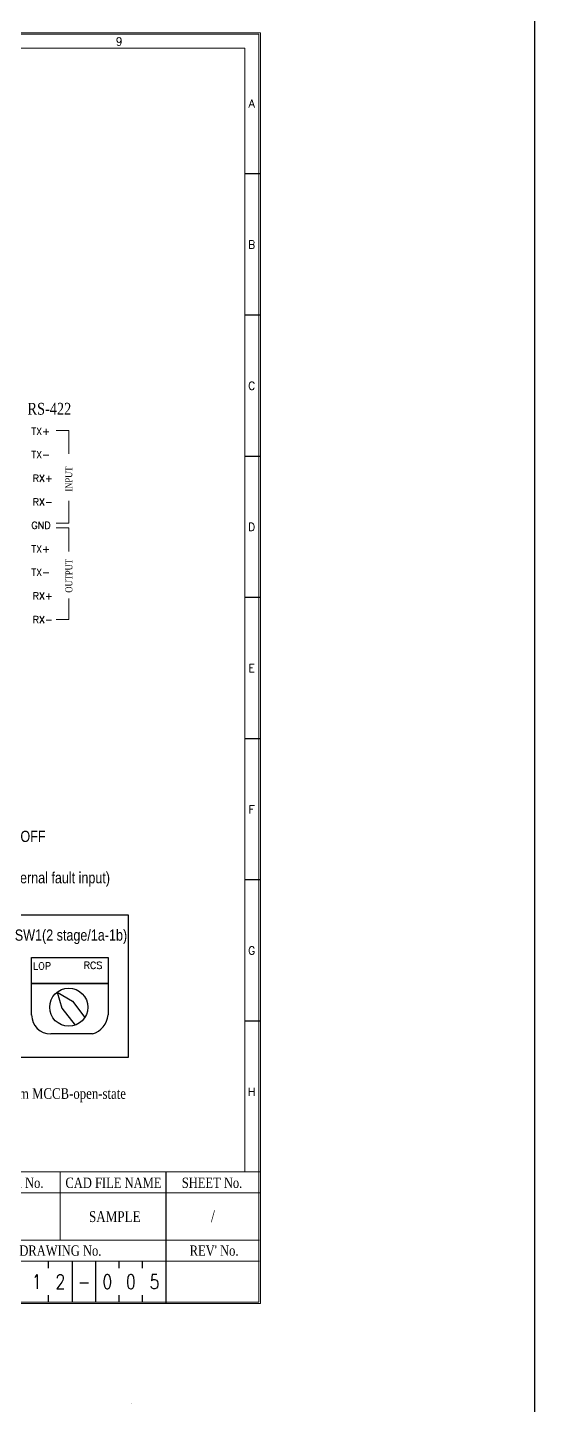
# Model space of a CAD drawing. Header units: millimetres. Extents: x 107 to 2900, y 85 to 3996.
# Drawn here: x 2668 to 2900, y 1311 to 1944 of the extents above; entities that cross this region are included whole.
import ezdxf
from ezdxf.enums import TextEntityAlignment as Align

# ---------------------------------------------------------------- set-up
doc = ezdxf.new("R2010")
doc.units = ezdxf.units.MM
for name, color, linetype in [('20', 2, 'Continuous'), ('30', 3, 'Continuous'), ('40', 4, 'Continuous'), ('70', 7, 'Continuous')]:
    doc.layers.add(name, color=color, linetype=linetype)
doc.styles.add('SD', font='ROMAND.shx', dxfattribs={"width": 0.8})
doc.styles.add('SIMPLEX', font='SIMPLEX')
doc.styles.add('SS', font='batang.ttc', dxfattribs={"width": 0.8})
doc.styles.add('STYLE2', font='romant.shx')
doc.styles.add('굴림체', font='arial.ttf')

msp = doc.modelspace()

# ---------------------------------------------------------------- linework, layer by layer
for p, q in [((2669.864, 1504.777), (2704.991, 1504.777)), ((2669.864, 1490.309), (2669.864, 1504.777)), ((2681.566, 1500.824), (2683.703, 1493.496)), ((2681.566, 1500.824), (2688.552, 1496.692)), ((2704.991, 1504.777), (2704.991, 1490.372)), ((2683.703, 1493.496), (2689.782, 1485.668)), ((2688.552, 1496.692), (2694.317, 1489.268)), ((2697.779, 1481.635), (2678.613, 1481.635))]:
    msp.add_line(p, q)
for points in [[(1879.826, 3363.289), (2900.497, 3363.289), (2900.497, 85.223), (1879.826, 85.223)], [(2669.864, 1516.713), (2704.991, 1516.713), (2704.991, 1504.777), (2669.864, 1504.777)]]:
    msp.add_lwpolyline(points, close=True)
at = {"color": 3}
msp.add_lwpolyline([(2490.18, 1536.344), (2714.194, 1536.344), (2714.194, 1470.911), (2490.18, 1470.911)], close=True, dxfattribs=at)
msp.add_circle((2686.924, 1493.924), 8.737)
for centre, radius, start, end in [((2678.613, 1490.372), 8.737, 180, 270), ((2694.726, 1491.5), 10.327, 287.196567, 353.724242)]:
    msp.add_arc(centre, radius, start, end)
at = {"layer": '20', "color": 0, "lineweight": 13}
msp.add_lwpolyline([(1961.132, 1418.387), (1961.132, 1933.979), (2767.676, 1933.979), (2767.676, 1418.387)], dxfattribs=at)
at = {"layer": '30', "color": 0}
for p, q in [((2774.804, 1876.307), (2767.676, 1876.307)), ((2774.804, 1811.507), (2767.676, 1811.507)), ((2774.804, 1746.707), (2767.676, 1746.707)), ((2774.804, 1681.907), (2767.676, 1681.907)), ((2774.804, 1617.107), (2767.676, 1617.107)), ((2774.804, 1552.307), (2767.676, 1552.307)), ((2774.804, 1487.507), (2767.676, 1487.507))]:
    msp.add_line(p, q, dxfattribs=at)
at = {"layer": '40', "color": 0, "lineweight": 13}
for p, q in [((2683.004, 1387.067), (2683.004, 1418.387)), ((2774.804, 1408.667), (2450.804, 1408.667)), ((2774.372, 1387.067), (2450.804, 1387.067)), ((2774.372, 1377.347), (2450.804, 1377.347))]:
    msp.add_line(p, q, dxfattribs=at)
at = {"layer": '40', "color": 0}
for p, q in [((2731.604, 1387.067), (2731.604, 1418.387)), ((2731.604, 1357.907), (2731.604, 1387.067)), ((2677.636, 1374.107), (2677.636, 1377.347)), ((2688.55, 1358.555), (2688.55, 1377.347)), ((2699.35, 1358.555), (2699.35, 1377.347)), ((2710.004, 1374.107), (2710.004, 1377.347)), ((2720.804, 1374.107), (2720.804, 1377.347)), ((2677.636, 1358.555), (2677.636, 1361.795)), ((2710.004, 1358.555), (2710.004, 1361.795)), ((2720.804, 1358.555), (2720.804, 1361.795))]:
    msp.add_line(p, q, dxfattribs=at)
at = {"layer": '70', "lineweight": 15}
for p, q in [((2681.119, 1758.635), (2686.962, 1758.635)), ((2686.962, 1758.635), (2686.962, 1747.835)), ((2686.962, 1726.235), (2686.962, 1716.097)), ((2681.119, 1716.097), (2686.962, 1716.097)), ((2681.119, 1713.848), (2686.962, 1713.848)), ((2686.962, 1713.848), (2686.962, 1703.048)), ((2686.962, 1681.448), (2686.962, 1671.871)), ((2681.119, 1671.871), (2686.962, 1671.871))]:
    msp.add_line(p, q, dxfattribs=at)
at = {"layer": '70', "color": 0, "lineweight": 13}
msp.add_line((1954.004, 1418.387), (2774.804, 1418.387), dxfattribs=at)
for points in [[(2774.804, 1357.907), (1954.004, 1357.907), (1954.004, 1941.107), (2774.804, 1941.107)], [(2774.156, 1358.555), (1954.652, 1358.555), (1954.652, 1940.459), (2774.156, 1940.459)]]:
    msp.add_lwpolyline(points, close=True, dxfattribs=at)
at = {"layer": '70', "color": 0}
for points in [[(2744.568, 1937.44), (2744.697, 1937.44), (2744.632, 1937.829)], [(2744.568, 1416.146), (2744.697, 1416.146), (2744.632, 1415.757)]]:
    msp.add_solid(points, dxfattribs=at)
at = {"layer": '70', "color": 7}
msp.add_solid([(2715.488, 1311.826), (2715.618, 1311.826), (2715.553, 1312.215)], dxfattribs=at)

# ---------------------------------------------------------------- texts
at = {"color": 0, "width": 0.8}
for s, height, style, p in [('RS-422', 5.4432, 'SS', (2667.963, 1765.839)), ('SW1(2 stage/1a-1b)', 5.1516, '굴림체', (2662.169, 1524.44)), ('2.b contact of  aux output of MCCB should be connected with M1-M2 in order to confirm MCCB-open-state ', 4.86, 'SS', (2456.756, 1451.877))]:
    msp.add_text(s, height=height, dxfattribs=dict(at, style=style)).set_placement(p)
at = {"color": 0, "style": 'STYLE2'}
for s, height, p in [('TX+', 3.211, (2669.73, 1756.621)), ('TX-', 3.211, (2669.73, 1745.821)), ('RX+', 3.211, (2670.372, 1735.042)), ('RX-', 3.211, (2670.372, 1724.242)), ('GND', 3.211, (2669.76, 1713.442)), ('TX+', 3.211, (2669.73, 1702.621)), ('TX-', 3.211, (2669.73, 1691.821)), ('RX+', 3.211, (2670.372, 1681.042)), ('RX-', 3.211, (2670.372, 1670.242)), ('LOP', 3.2101, (2670.564, 1511.204)), ('RCS', 3.2101, (2693.788, 1511.521))]:
    msp.add_text(s, height=height, dxfattribs=at).set_placement(p)
at = {"color": 0, "style": 'SS', "width": 0.8}
for s, p in [('INPUT', (2688.507, 1730.545)), ('OUTPUT', (2688.58, 1684.162))]:
    msp.add_text(s, height=3.24, rotation=90, dxfattribs=at).set_placement(p)
at = {"color": 3, "style": '굴림체', "width": 0.8}
for s, p in [('        Logic input 5 : Meter/ON-OFF', (2587.637, 1569.754)), ('  Logic input 6 : EFI(external fault input)', (2605.366, 1550.78))]:
    msp.add_text(s, height=5.1516, dxfattribs=at).set_placement(p)
at = {"color": 0, "style": 'SD', "width": 0.8}
for s, p in [('1', (2672.204, 1367.951)), ('2', (2683.036, 1367.951)), ('-', (2693.95, 1367.951)), ('0', (2704.604, 1367.951)), ('0', (2715.404, 1367.951)), ('5', (2726.204, 1367.951))]:
    msp.add_text(s, height=6.48, dxfattribs=at).set_placement(p, align=Align.MIDDLE)
at = {"layer": '30', "color": 0, "style": 'SIMPLEX'}
for s, p in [('9', (2710.004, 1937.12)), ('A', (2770.808, 1908.707)), ('B', (2770.808, 1843.907)), ('C', (2770.808, 1779.107)), ('D', (2770.808, 1714.307)), ('E', (2770.808, 1649.507)), ('F', (2770.808, 1584.707)), ('G', (2770.808, 1519.907)), ('H', (2770.808, 1455.107))]:
    msp.add_text(s, height=3.672, dxfattribs=at).set_placement(p, align=Align.MIDDLE)
at = {"layer": '40', "color": 0, "style": 'SS', "width": 0.8}
for s, height, p in [('WORK No.', 4.752, (2661.598, 1410.978)), ('CAD FILE NAME', 4.752, (2707.395, 1410.978)), ('SHEET No.', 4.752, (2752.621, 1410.978)), ('SAMPLE', 4.968, (2708.025, 1395.336)), ('/', 5.4, (2753.047, 1395.336)), ('DRAWING No.', 4.752, (2683.062, 1379.861)), ("REV' No.", 4.752, (2753.575, 1379.861))]:
    msp.add_text(s, height=height, dxfattribs=at).set_placement(p, align=Align.CENTER)

doc.saveas('drawing.dxf')
